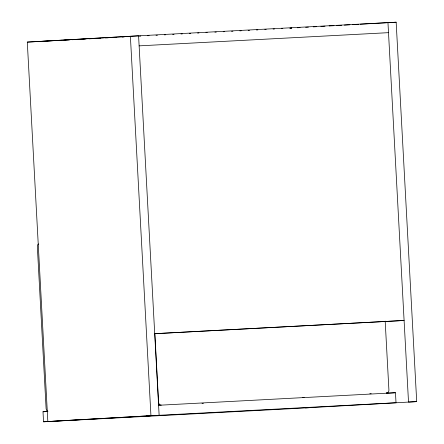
<?xml version="1.0" encoding="UTF-8"?>
<svg xmlns="http://www.w3.org/2000/svg" width="444" height="444" viewBox="0 0 444 444"><rect width="100%" height="100%" fill="white"/><g stroke="black" fill="none" stroke-linecap="round" stroke-linejoin="round"><path stroke-width="0.67" d="M38.467 243.906L37.596 244.988L37.329 246.414L46.12 408.796L46.542 410.189L47.53 411.177M386.53 393.195L387.779 392.751L388.655 391.669L388.922 390.237L385.181 321.14M130.386 36.264L150.938 415.689L47.841 421.528L27.295 42.102L130.386 36.264L396.159 22.2L416.705 401.62L292.923 408.602L43.54 421.8L43.001 411.771L47.841 411.499L43.001 411.771M35.487 41.669L138.584 35.831L159.13 415.251L43.54 421.8M289.71 28.2L291.786 28.083M297.325 27.767L300.089 27.611M305.627 27.295L308.391 27.14M313.236 26.868L316.694 26.668M320.846 26.435L324.997 26.202M329.148 25.963L333.993 25.691M336.763 25.536L341.603 25.258M344.372 25.103L349.905 24.792M352.675 24.631L358.796 24.315M360.284 24.204L396.159 22.2M158.613 404.884L161.289 405.117M302.775 397.569L304.157 397.485M369.813 393.767L371.195 393.689M386.397 392.829L387.779 392.751M386.474 393.245L395.471 392.735L396.015 402.764L146.637 415.961M27.295 42.102L53.502 40.72M54.884 40.643L61.81 40.276M63.892 40.165L69.431 39.877M72.206 39.727L77.051 39.472M80.514 39.288L85.365 39.033M88.828 38.85L92.985 38.628M97.142 38.406L100.605 38.223M105.456 37.968L108.225 37.823M113.769 37.529L116.539 37.379M122.078 37.091L124.159 36.98M130.392 36.647L131.779 36.575M139.399 36.169L140.781 36.097M147.708 35.731L149.095 35.659M156.022 35.292L157.409 35.22M164.336 34.854L165.723 34.776M172.649 34.41L174.031 34.338M180.963 33.972L182.345 33.899M189.272 33.533L190.659 33.461M197.586 33.095L198.973 33.017M205.899 32.651L207.287 32.579M214.902 32.173L216.289 32.101M223.215 31.735L224.603 31.663M231.529 31.296L232.917 31.224M239.843 30.858L241.225 30.78M248.157 30.414L249.539 30.342M256.466 29.976L257.853 29.903M264.779 29.537L266.167 29.465M273.093 29.099L274.481 29.021M281.407 28.655L282.789 28.583M290.332 28.183L291.697 28.111M139.127 45.86L388.506 32.662M154.712 333.677L404.09 320.479L154.473 333.71M158.564 405.272L395.471 392.735M202.026 403.346L203.408 403.269M416.705 401.62L408.513 402.053L387.962 22.633M305.416 407.892L313.614 407.459M159.995 404.806L159.008 403.824L158.586 402.431L154.845 333.327"/></g></svg>
